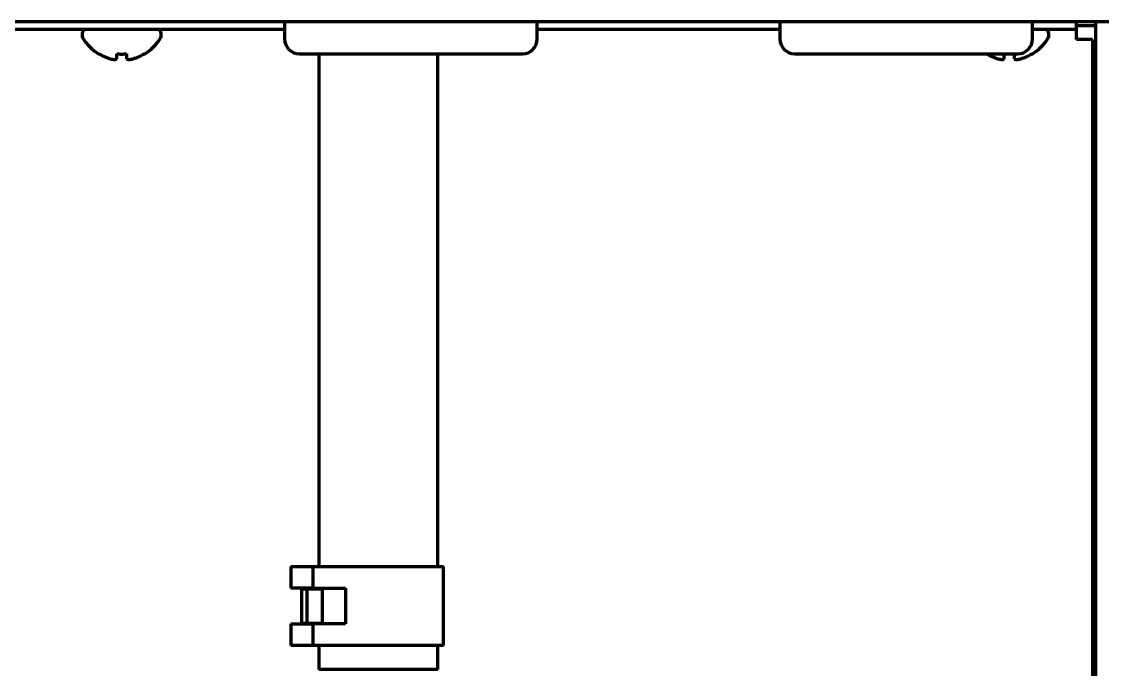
# Model space of a CAD drawing. Header units: inches. Extents: x -2898 to 7248, y 606 to 5598.
# Drawn here: x 7045.5 to 7154.6, y 2346.4 to 2411.8 of the extents above; entities that cross this region are included whole.
import ezdxf

# ---------------------------------------------------------------- set-up
doc = ezdxf.new("R2010")
doc.units = ezdxf.units.IN

msp = doc.modelspace()

# ---------------------------------------------------------------- linework, layer by layer
at = {"linetype": 'Continuous', "lineweight": 70}
for p, q in [((6325.77, 2411.84), (7203.77, 2411.84)), ((7072.02, 2411.84), (7072.02, 2410.09)), ((7097.52, 2410.09), (7097.52, 2411.84)), ((7122.02, 2411.84), (7122.02, 2410.09)), ((7147.52, 2410.09), (7147.52, 2411.84)), ((7151.97, 2411.04), (7151.97, 2411.84)), ((7151.97, 2411.44), (7153.87, 2411.44)), ((7153.87, 2411.84), (7153.87, 2281.34)), ((7046.87, 2411.04), (7044.57, 2411.04)), ((7072.02, 2411.04), (7046.87, 2411.04)), ((7051.57, 2410.64), (7051.57, 2410.44)), ((7059.57, 2410.44), (7059.57, 2410.64)), ((7122.02, 2411.04), (7097.52, 2411.04)), ((7149.67, 2411.04), (7147.52, 2411.04)), ((7149.17, 2410.44), (7149.17, 2410.64)), ((7151.97, 2411.04), (7149.67, 2411.04)), ((7151.97, 2410.04), (7151.97, 2411.04)), ((7153.57, 2410.04), (7151.97, 2410.04)), ((7153.57, 2410.04), (7153.57, 2328.54)), ((7053.27, 2408.57), (7053.27, 2408.6)), ((7057.87, 2408.6), (7057.87, 2408.57)), ((7073.52, 2408.59), (7096.02, 2408.59)), ((7075.47, 2408.59), (7075.47, 2356.84)), ((7087.47, 2356.84), (7087.47, 2408.59)), ((7123.52, 2408.59), (7146.02, 2408.59)), ((7142.87, 2408.57), (7142.87, 2408.6)), ((7147.47, 2408.6), (7147.47, 2408.57)), ((7153.56, 2371.84), (7153.87, 2371.84)), ((7153.77, 2371.86), (7153.77, 2361.84)), ((7153.87, 2361.84), (7153.57, 2361.84)), ((7153.87, 2358.84), (7153.57, 2358.84)), ((7153.77, 2358.85), (7153.77, 2281.29)), ((7072.64, 2356.84), (7074.62, 2356.84)), ((7072.64, 2356.84), (7072.64, 2354.64)), ((7074.62, 2356.84), (7074.87, 2356.84)), ((7074.87, 2356.84), (7088.07, 2356.84)), ((7074.87, 2356.84), (7074.87, 2354.64)), ((7088.07, 2348.84), (7088.07, 2356.84)), ((7074.62, 2354.64), (7072.64, 2354.64)), ((7073.74, 2354.59), (7074.26, 2354.59)), ((7073.74, 2354.59), (7073.74, 2351.09)), ((7074.26, 2354.59), (7074.26, 2351.09)), ((7074.26, 2354.59), (7075.66, 2354.59)), ((7074.87, 2354.64), (7074.62, 2354.64)), ((7074.87, 2354.64), (7078.17, 2354.64)), ((7075.47, 2354.64), (7075.47, 2354.59)), ((7075.66, 2354.59), (7075.86, 2354.59)), ((7075.86, 2351.09), (7075.86, 2354.59)), ((7078.17, 2354.64), (7078.17, 2351.04)), ((7072.64, 2351.04), (7074.62, 2351.04)), ((7072.64, 2351.04), (7072.64, 2348.84)), ((7074.26, 2351.09), (7073.74, 2351.09)), ((7075.66, 2351.09), (7074.26, 2351.09)), ((7074.62, 2351.04), (7074.87, 2351.04)), ((7078.17, 2351.04), (7074.87, 2351.04)), ((7074.87, 2351.04), (7074.87, 2348.84)), ((7075.47, 2351.09), (7075.47, 2351.04)), ((7075.86, 2351.09), (7075.66, 2351.09)), ((7074.62, 2348.84), (7072.64, 2348.84)), ((7074.87, 2348.84), (7074.62, 2348.84)), ((7088.07, 2348.84), (7074.87, 2348.84)), ((7075.47, 2348.84), (7075.47, 2346.44)), ((7087.47, 2346.44), (7087.47, 2348.84)), ((7087.47, 2346.44), (7075.47, 2346.44))]:
    msp.add_line(p, q, dxfattribs=at)
for centre, radius, start, end in [((7051.97, 2410.64), 0.4, 90, 180), ((7051.97, 2410.44), 0.4, 180, 210.3012), ((7055.77, 2412.66), 4.8, 210.3012, 238.6273), ((7055.37, 2412.66), 4.8, 301.3727, 329.6988), ((7059.17, 2410.64), 0.4, 0, 90), ((7059.17, 2410.44), 0.4, 329.6988, 0), ((7073.52, 2410.09), 1.5, 180, 270), ((7096.02, 2410.09), 1.5, 270, 0), ((7123.52, 2410.09), 1.5, 180, 270), ((7146.02, 2410.09), 1.5, 270, 0), ((7144.97, 2412.66), 4.8, 301.3727, 329.6988), ((7148.77, 2410.64), 0.4, 0, 90), ((7148.77, 2410.44), 0.4, 329.6988, 0)]:
    msp.add_arc(centre, radius, start, end, dxfattribs=at)
for points in [[(7053.27, 2408.6), (7053.47, 2408.47), (7053.68, 2408.37), (7054.01, 2408.23), (7054.12, 2408.19), (7054.34, 2408.11), (7054.46, 2408.08), (7054.57, 2408.05)], [(7056.07, 2408.6), (7056.07, 2408.47), (7056.07, 2408.37), (7056.07, 2408.23), (7056.07, 2408.19), (7056.07, 2408.11), (7056.07, 2408.08), (7056.07, 2408.05)], [(7142.87, 2408.6), (7143.07, 2408.47), (7143.28, 2408.37), (7143.61, 2408.23), (7143.72, 2408.19), (7143.94, 2408.11), (7144.06, 2408.08), (7144.17, 2408.05)], [(7145.67, 2408.6), (7145.67, 2408.47), (7145.67, 2408.37), (7145.67, 2408.23), (7145.67, 2408.19), (7145.67, 2408.11), (7145.67, 2408.08), (7145.67, 2408.05)]]:
    msp.add_open_spline(points, degree=3, knots=[0, 0, 0, 0, 0.5, 0.5, 0.75, 0.75, 1, 1, 1, 1], dxfattribs=at)
for points in [[(7054.57, 2408.05), (7054.59, 2408.04), (7054.64, 2408.04), (7054.71, 2408.03), (7054.78, 2408.03), (7054.86, 2408.03), (7054.93, 2408.03), (7055, 2408.04), (7055.05, 2408.04), (7055.07, 2408.05)], [(7055.07, 2408.05), (7055.07, 2408.06), (7055.07, 2408.09), (7055.07, 2408.14), (7055.07, 2408.2), (7055.07, 2408.26), (7055.07, 2408.33), (7055.07, 2408.4), (7055.07, 2408.49), (7055.07, 2408.56), (7055.07, 2408.6)], [(7055.07, 2408.6), (7055.24, 2408.58), (7055.57, 2408.55), (7055.9, 2408.58), (7056.07, 2408.6)], [(7056.07, 2408.05), (7056.1, 2408.04), (7056.15, 2408.04), (7056.22, 2408.03), (7056.29, 2408.03), (7056.36, 2408.03), (7056.43, 2408.03), (7056.5, 2408.04), (7056.55, 2408.04), (7056.57, 2408.05)], [(7056.57, 2408.05), (7056.62, 2408.06), (7056.73, 2408.09), (7056.89, 2408.14), (7057.05, 2408.2), (7057.21, 2408.26), (7057.36, 2408.33), (7057.52, 2408.4), (7057.68, 2408.49), (7057.81, 2408.56), (7057.87, 2408.6)], [(7144.17, 2408.05), (7144.19, 2408.04), (7144.24, 2408.04), (7144.31, 2408.03), (7144.38, 2408.03), (7144.46, 2408.03), (7144.53, 2408.03), (7144.6, 2408.04), (7144.65, 2408.04), (7144.67, 2408.05)], [(7144.67, 2408.05), (7144.67, 2408.06), (7144.67, 2408.09), (7144.67, 2408.14), (7144.67, 2408.2), (7144.67, 2408.26), (7144.67, 2408.33), (7144.67, 2408.4), (7144.67, 2408.49), (7144.67, 2408.56), (7144.67, 2408.6)], [(7145.67, 2408.05), (7145.7, 2408.04), (7145.75, 2408.04), (7145.82, 2408.03), (7145.89, 2408.03), (7145.96, 2408.03), (7146.03, 2408.03), (7146.1, 2408.04), (7146.15, 2408.04), (7146.17, 2408.05)], [(7146.17, 2408.05), (7146.22, 2408.06), (7146.33, 2408.09), (7146.49, 2408.14), (7146.65, 2408.2), (7146.81, 2408.26), (7146.96, 2408.33), (7147.12, 2408.4), (7147.28, 2408.49), (7147.41, 2408.56), (7147.47, 2408.6)]]:
    msp.add_open_spline(points, degree=3, dxfattribs=at)

doc.saveas('drawing.dxf')
